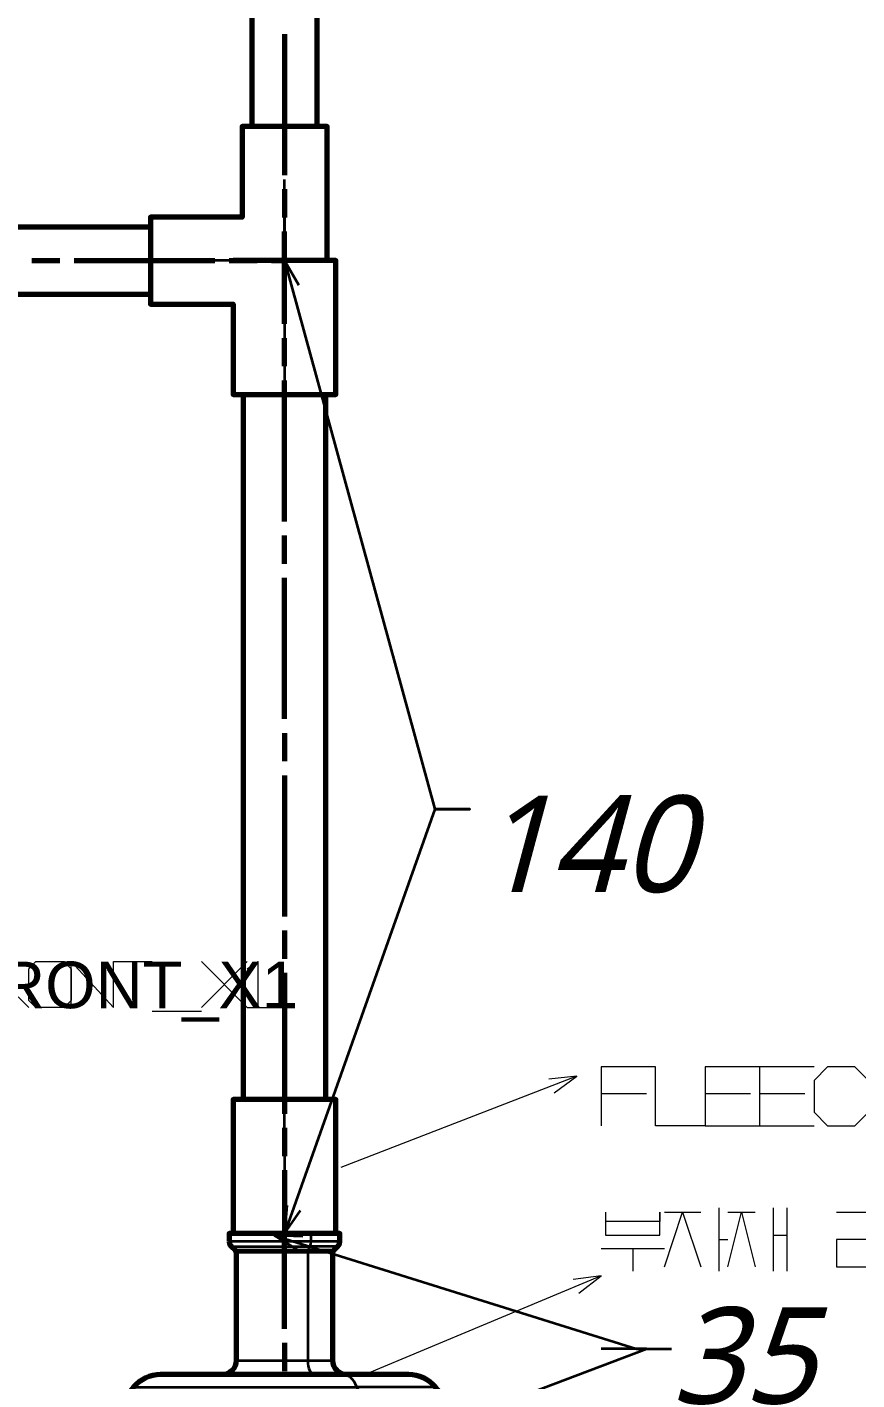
# Model space of a CAD drawing. Header units: millimetres. Extents: x 0 to 174, y 0 to 33.
# Drawn here: x 45.902 to 48.22, y 13.704 to 17.48 of the extents above; entities that cross this region are included whole.
import ezdxf

# ---------------------------------------------------------------- set-up
doc = ezdxf.new("R2010")
doc.units = ezdxf.units.MM
for name, color, linetype in [('CAPTION_LLM_TEXT', 7, 'Continuous'), ('CAPTION_ORIGINAL_OUTLINES', 7, 'Continuous'), ('PDF_Text', 7, 'Continuous')]:
    doc.layers.add(name, color=color, linetype=linetype)
doc.layers.add('PDF_Geomertry', color=7, linetype='Continuous', true_color=0x405f80)
doc.styles.add('PDF Lucida Handwriting Italic', font='')
doc.styles.get("Standard").update_dxf_attribs({"font": 'arial.ttf'})
doc.styles.get('PDF Lucida Handwriting Italic').set_extended_font_data('Lucida Handwriting', italic=True)

# ---------------------------------------------------------------- blocks, each defined once
blk = doc.blocks.new('SYM_17_017')
at = {"layer": 'PDF_Geomertry', "lineweight": 35}
for points in [[(-0.1382, 0.1747), (0.0617, 0.1747), (0.0621, 0.1666), (0.0632, 0.159), (0.065, 0.1522), (0.0674, 0.1463), (0.0701, 0.1419), (0.0731, 0.1384), (0.076, 0.1365), (0.0806, 0.1353)], [(-0.4247, 0.1001), (0.199, 0.1001), (0.1951, 0.1085), (0.191, 0.1159), (0.1867, 0.1219), (0.1821, 0.1267), (0.1776, 0.1303), (0.1731, 0.133), (0.1688, 0.1345), (0.1643, 0.1352), (0.1629, 0.1353)], [(0.4185, 0.1001), (0.199, 0.1001), (0.2096, 0.074), (0.4404, 0.074)], [(-0.4476, 0.0245), (0.21, 0.0245), (0.2132, 0.0376), (0.2138, 0.0534), (0.2129, 0.0612), (0.2114, 0.0685), (0.2096, 0.074), (-0.4467, 0.074)], [(0.4414, 0.0245), (0.21, 0.0245), (0.1925, -0.0222)], [(-0.5051, -0.0281), (0.2375, -0.0281), (0.2374, -0.0258), (0.2367, -0.024), (0.2362, -0.0231), (0.2358, -0.0226), (0.2353, -0.0223), (0.2347, -0.0222)], [(0.4989, -0.0281), (0.2375, -0.0281), (0.2375, -0.1206), (0.4989, -0.1206)], [(-0.5051, -0.1206), (0.2375, -0.1206), (0.2375, -0.1226), (0.2357, -0.1374), (0.2318, -0.149), (0.2268, -0.1562), (0.224, -0.1583), (0.2214, -0.1595), (0.2186, -0.1599)]]:
    blk.add_lwpolyline(points, dxfattribs=at)
at = {"layer": 'PDF_Geomertry', "lineweight": 70}
blk.add_lwpolyline([(0.405, -0.0222), (0.4414, 0.0245), (0.4464, 0.0328), (0.4492, 0.0423), (0.4494, 0.052), (0.4475, 0.0616), (0.4432, 0.0703), (0.4404, 0.074), (0.4185, 0.1001, 0.222499), (0.3431, 0.1353), (0.1629, 0.1353), (-0.3493, 0.1353, 0.222552), (-0.4247, 0.1001), (-0.4467, 0.074), (-0.4519, 0.0658), (-0.4551, 0.0566), (-0.4558, 0.0467), (-0.4542, 0.0372), (-0.4501, 0.0283), (-0.4476, 0.0245), (-0.4112, -0.0222)], format="xyb", dxfattribs=at)
blk.add_lwpolyline([(-0.4657, -0.1599, -0.411908), (-0.5051, -0.1206), (-0.5051, -0.0281), (-0.505, -0.027), (-0.4992, -0.0222), (0.2347, -0.0222), (0.4929, -0.0222), (0.494, -0.0223), (0.4989, -0.0281), (0.4989, -0.1206, -0.415585), (0.4594, -0.1599), (0.2186, -0.1599)], format="xyb", close=True, dxfattribs=at)

msp = doc.modelspace()

# ---------------------------------------------------------------- linework, layer by layer
at = {"layer": 'CAPTION_ORIGINAL_OUTLINES', "color": 7, "lineweight": 13}
msp.add_lwpolyline([(45.9261, 14.8714), (46.0049, 14.8714), (46.0246, 14.8517), (46.0246, 14.7631), (46.0049, 14.7433), (45.9261, 14.7433), (45.9064, 14.7631), (45.9064, 14.8517), (45.9261, 14.8714)], close=True, dxfattribs=at)
for points in [[(46.0246, 14.7433), (46.0246, 14.8714), (46.1426, 14.7433), (46.1426, 14.8714), (46.251, 14.8714)], [(46.2017, 14.8714), (46.2017, 14.7433)], [(46.5167, 14.8714), (46.3887, 14.7433)], [(45.8474, 14.8024), (45.9064, 14.7433)], [(46.251, 14.7335), (46.3887, 14.7335)]]:
    msp.add_lwpolyline(points, dxfattribs=at)
at = {"layer": 'PDF_Geomertry', "lineweight": 70}
for points in [[(46.5296, 19.1832), (46.5296, 17.2021)], [(46.7119, 17.2021), (46.7119, 19.1832)], [(46.7394, 16.8281), (46.7394, 17.2021), (46.5021, 17.2021), (46.5021, 16.9493), (46.2468, 16.9493), (46.2468, 16.7067), (46.4776, 16.7067), (46.4776, 16.454), (46.7639, 16.454), (46.7639, 16.8281), (46.4776, 16.8281)], [(46.2468, 16.9218), (44.3865, 16.9218)], [(44.3865, 16.7343), (46.2468, 16.7343)], [(46.5053, 16.454), (46.5053, 14.4863)], [(46.7363, 14.4863), (46.7363, 16.454)], [(46.7639, 14.1122), (46.7639, 14.4863), (46.4776, 14.4863), (46.4776, 14.1122)], [(46.7756, 14.0906), (46.7756, 14.1122), (46.695, 14.1122), (46.466, 14.1122), (46.466, 14.0906)]]:
    msp.add_lwpolyline(points, dxfattribs=at)
at = {"layer": 'PDF_Geomertry', "color": 3, "lineweight": 70}
for points in [[(46.6208, 17.4604), (46.6208, 17.0667)], [(46.6208, 17.0274), (46.6208, 16.9486)], [(46.584, 16.8281), (46.6208, 16.8281), (46.6208, 16.9092)], [(45.9147, 16.8281), (45.9935, 16.8281)], [(46.0328, 16.8281), (46.4265, 16.8281)], [(46.466, 16.8281), (46.5446, 16.8281)], [(46.6208, 13.8465), (46.6208, 14.1122)], [(46.6208, 13.8071), (46.6208, 13.7283)]]:
    msp.add_lwpolyline(points, dxfattribs=at)
at = {"layer": 'PDF_Geomertry', "color": 18, "lineweight": 35, "true_color": 0x260000}
for points in [[(46.6208, 17.4604), (46.6208, 17.0667)], [(46.6208, 17.0938), (46.6208, 17.33)], [(46.6208, 16.9757), (46.6208, 17.0544)], [(46.6208, 17.0274), (46.6208, 16.9486)], [(46.6208, 16.6513), (46.6208, 16.956), (46.6208, 16.7197)], [(46.6208, 16.9363), (46.6208, 16.7), (46.6208, 16.9092)], [(45.9147, 16.8281), (45.9935, 16.8281)], [(46.0328, 16.8281), (46.4265, 16.8281)], [(46.355, 16.8281), (46.1188, 16.8281)], [(46.4732, 16.8281), (46.3944, 16.8281)], [(46.4658, 16.8281), (46.5446, 16.8281)], [(46.584, 16.8281), (46.7487, 16.8281), (46.5125, 16.8281)], [(46.6208, 16.8281), (47.0403, 15.2974), (47.1387, 15.2974), (47.0403, 15.2974), (46.6208, 14.1122)], [(46.6606, 16.76), (46.6208, 16.8281), (46.6212, 16.7493)], [(46.6208, 16.6804), (46.6208, 16.6017)], [(46.6208, 16.5332), (46.6208, 16.6118)], [(46.6208, 16.5622), (46.6208, 16.3261)], [(46.6208, 16.1), (46.6208, 16.4938)], [(46.6208, 15.9819), (46.6208, 16.0607)], [(46.6208, 15.5489), (46.6208, 15.9426)], [(46.6208, 15.5094), (46.6208, 15.4308)], [(46.6208, 15.3914), (46.6208, 14.9976)], [(46.6208, 14.9583), (46.6208, 14.8796)], [(46.6208, 14.8403), (46.6208, 14.4465)], [(46.6208, 14.3781), (46.6208, 14.6142)], [(46.6208, 14.4071), (46.6208, 14.3285)], [(46.6208, 14.3386), (46.6208, 14.2599)], [(46.6208, 14.2206), (46.6208, 13.9843), (46.6208, 14.289)], [(46.6269, 14.1907), (46.6208, 14.1122), (46.6654, 14.1771)], [(46.5931, 14.1074), (47.6042, 13.7907), (47.7017, 13.7907)], [(46.6718, 14.1042), (46.5931, 14.1074), (46.6596, 14.0653)], [(46.6307, 13.4118), (47.6319, 13.7907), (47.5049, 13.7907)]]:
    msp.add_lwpolyline(points, dxfattribs=at)
at = {"layer": 'PDF_Geomertry', "color": 60, "lineweight": 70}
for points in [[(46.6208, 16.6513), (46.6208, 16.8281)], [(46.6208, 16.5332), (46.6208, 16.6118)], [(46.6208, 16.1), (46.6208, 16.4938)], [(46.6208, 15.9819), (46.6208, 16.0607)], [(46.6208, 15.5489), (46.6208, 15.9426)], [(46.6208, 15.5094), (46.6208, 15.4308)], [(46.6208, 15.3914), (46.6208, 14.9976)], [(46.6208, 14.9583), (46.6208, 14.8796)], [(46.6208, 14.8403), (46.6208, 14.4465)], [(46.6208, 14.4071), (46.6208, 14.3285)], [(46.6208, 14.289), (46.6208, 14.1122)]]:
    msp.add_lwpolyline(points, dxfattribs=at)
at = {"layer": 'PDF_Geomertry', "color": 7, "lineweight": 13}
for points in [[(46.3887, 14.8714), (46.5167, 14.7433), (46.5757, 14.7433)], [(46.5167, 14.8517), (46.5463, 14.8714), (46.5463, 14.7433)], [(47.796, 14.4135), (47.6567, 14.4135), (47.6567, 14.5781), (47.5049, 14.5781), (47.5049, 14.4135)], [(47.9478, 14.5781), (47.796, 14.5781), (47.796, 14.4135), (47.9478, 14.4135)], [(48.0996, 14.5781), (47.9478, 14.5781), (47.9478, 14.4135), (48.0996, 14.4135)], [(48.2515, 14.54), (48.2135, 14.5781), (48.1376, 14.5781), (48.0996, 14.54), (48.0996, 14.4515), (48.1376, 14.4135), (48.2135, 14.4135), (48.2515, 14.4515)], [(47.4376, 14.5514), (46.7783, 14.2965)], [(47.374, 14.505), (47.4376, 14.5514), (47.3594, 14.5429)], [(47.6314, 14.5021), (47.5049, 14.5021)], [(47.9225, 14.5021), (47.796, 14.5021)], [(48.0743, 14.5021), (47.9478, 14.5021)], [(47.5175, 14.1717), (47.5175, 14.1083), (47.6693, 14.1083), (47.6693, 14.1717), (47.6693, 14.1464), (47.5175, 14.1464)], [(47.6821, 14.1717), (47.7832, 14.1717)], [(47.6821, 14.0199), (47.7326, 14.1717), (47.7832, 14.0199)], [(47.8339, 14.1843), (47.8339, 14.0072)], [(47.8592, 14.1717), (47.9351, 14.1717)], [(47.8592, 14.0199), (47.8971, 14.1717), (47.9351, 14.0199)], [(47.9857, 14.1843), (47.9857, 14.0072)], [(48.0237, 14.1843), (48.0237, 14.0072)], [(48.1629, 14.1717), (48.2642, 14.1717), (48.2642, 14.0957), (48.1629, 14.0957), (48.1629, 14.0199), (48.2642, 14.0199)], [(47.8339, 14.0957), (47.8592, 14.0957)], [(47.9857, 14.1083), (48.0237, 14.1083)], [(47.5049, 14.0704), (47.6821, 14.0704)], [(47.5935, 14.0704), (47.5935, 14.0072)], [(47.5049, 13.9944), (46.8456, 13.7186)], [(47.4426, 13.9464), (47.5049, 13.9944), (47.4268, 13.9839)]]:
    msp.add_lwpolyline(points, dxfattribs=at)
at = {"layer": 'PDF_Geomertry', "lineweight": 70}
for points in [[(46.4661, 14.0906), (46.4683, 14.0813), (46.4725, 14.076), (46.4825, 14.0668), (46.4857, 14.0596), (46.4857, 13.7579, -0.414535), (46.4464, 13.7186)], [(46.7951, 13.7186, -0.414432), (46.7558, 13.7579), (46.7558, 14.0596), (46.759, 14.0668), (46.769, 14.076), (46.7743, 14.0839), (46.7754, 14.0906)]]:
    msp.add_lwpolyline(points, format="xyb", dxfattribs=at)
at = {"layer": 'PDF_Geomertry', "lineweight": 35}
for points in [[(46.4725, 14.076), (46.6918, 14.076), (46.6942, 14.0826), (46.695, 14.0906), (46.466, 14.0906)], [(46.7756, 14.0906), (46.695, 14.0906), (46.695, 14.1122)], [(46.4825, 14.0668), (46.6871, 14.0668), (46.686, 14.0635), (46.6856, 14.0596), (46.4857, 14.0596)], [(46.7558, 14.0596), (46.6856, 14.0596), (46.6856, 13.7579), (46.7558, 13.7579)], [(46.769, 14.076), (46.6918, 14.076), (46.6871, 14.0668), (46.759, 14.0668)]]:
    msp.add_lwpolyline(points, dxfattribs=at)

# ---------------------------------------------------------------- block references
msp.add_blockref('SYM_17_017', (46.6239, 13.5833))

# ---------------------------------------------------------------- texts
at = {"layer": 'CAPTION_LLM_TEXT', "insert": (43.1611, 14.8714), "char_height": 0.13, "width": 3.680556, "attachment_point": 1}
msp.add_mtext('부품명 : 13512366_M651LEFT_FRONT_X1', dxfattribs=at)
at = {"layer": 'PDF_Text', "char_height": 0.26906, "attachment_point": 7, "style": 'PDF Lucida Handwriting Italic'}
for s, insert in [('140', (47.16, 15.062)), ('35', (47.7017, 13.634))]:
    msp.add_mtext(s, dxfattribs=dict(at, insert=insert))

doc.saveas('drawing.dxf')
